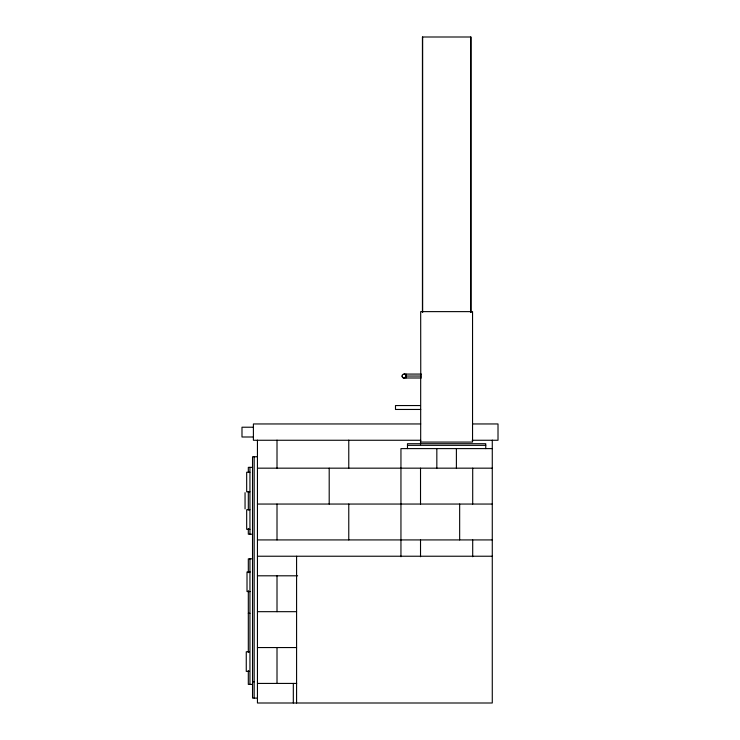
<?xml version="1.0" encoding="UTF-8"?>
<svg xmlns="http://www.w3.org/2000/svg" width="740" height="740" viewBox="0 0 740 740"><rect width="100%" height="100%" fill="white"/><g stroke="black" fill="none" stroke-linecap="round" stroke-linejoin="round"><path stroke-width="1.11" d="M421.227 374.079L404.049 374.079C408.998 374.893 402.911 380.98 402.098 376.031M420.681 373.913L420.681 442.076L472.546 442.076L472.546 311.623L420.681 311.623L420.755 373.987M420.755 377.927L420.746 374.144M406.01 376.031L421.227 376.031M404.049 377.992L421.227 377.992M420.237 405.548L395.493 405.548L395.493 409.461L420.755 409.461M420.709 423.955L253.404 423.955L253.404 440.263L420.709 440.263M472.49 423.955L498.011 423.955L498.011 440.263L472.129 440.263M253.404 427.221L241.989 427.221L241.989 436.998L253.404 436.998M407.472 445.341L485.755 445.341M492.276 448.607L400.95 448.607L400.95 556.739M257.446 456.756L252.534 456.756L252.534 698.107L257.446 698.107M252.553 467.356L248.316 467.356L248.316 471.963M257.446 468.17L492.276 468.17M249.944 472.25L246.679 472.25L246.679 491.813L249.944 491.813M257.446 504.051L492.276 504.051M249.944 509.758L246.679 509.758L246.679 529.322L249.944 529.322M252.553 534.215L248.316 534.215L248.316 528.452M257.446 539.923L492.276 539.923M257.446 556.23L492.276 556.23M252.553 558.839L248.316 558.839L248.316 572.668M250.268 571.983L247.012 571.983L247.012 591.547L250.268 591.547M257.446 575.803L297.628 575.803M257.446 611.675L296.583 611.675M248.316 613.312L249.944 613.312M257.446 647.555L296.583 647.555M249.519 651.792L246.263 651.792L246.263 671.365L249.519 671.365M252.534 681.799L254.162 681.799M257.446 683.427L296.685 683.427M252.553 684.408L248.316 684.408L248.316 670.588M492.276 440.143L492.276 703L257.446 703L257.446 440.143M485.755 448.607L485.755 443.713L407.472 443.713L407.472 448.607M472.703 468.17L472.703 504.051M472.703 539.923L472.703 556.739M470.964 312.465L470.964 37L422.429 37L422.429 312.465M470.742 37L470.742 312.465M459.66 504.051L459.66 539.923M456.395 448.607L456.395 468.17M436.831 448.607L436.831 468.17M422.651 37L422.651 312.465M420.524 440.143L420.524 444.629M420.524 468.17L420.524 504.051M420.524 539.923L420.524 556.739M406.01 374.079L406.01 377.992M348.771 440.143L348.771 468.17M348.771 504.051L348.771 539.923M329.198 468.17L329.198 504.051M296.583 556.23L296.583 703M293.318 683.427L293.318 703M277.01 440.143L277.01 468.17M277.01 504.051L277.01 539.923M277.01 575.803L277.01 611.675M277.01 647.555L277.01 683.427M254.181 456.756L254.162 698.107M249.944 467.356L249.944 534.215M249.944 558.839L249.944 684.408M248.316 491.563L248.316 510.008M248.316 590.613L248.316 652.301M245.051 492.664L245.051 508.907M405.03 377.733A1.961 1.961 0 0 1 402.449 377.16A1.961 1.961 0 0 1 402.791 374.532A1.961 1.961 0 0 1 405.437 374.653"/></g></svg>
